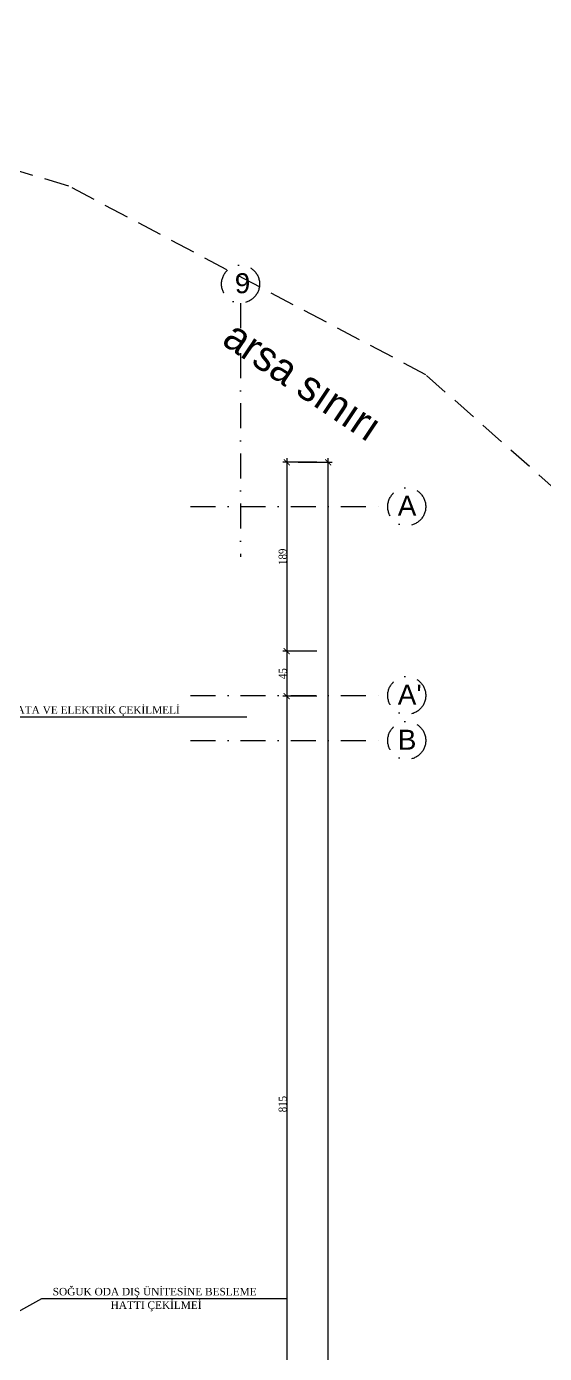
# Model space of a CAD drawing. Header units: millimetres. Extents: x -29311 to -3405, y 28913 to 42880.
# Drawn here: x -5709 to -5191, y 40430 to 41756 of the extents above; entities that cross this region are included whole.
import ezdxf
from ezdxf.enums import TextEntityAlignment as Align

# ---------------------------------------------------------------- set-up
doc = ezdxf.new("R2010")
doc.units = ezdxf.units.MM
for name, pattern in [('( Hidden )', [0.375, 0.25, -0.125]), ('DASHDOT', [1, 0.5, -0.25, 0, -0.25]), ('DASHDOT2', [0.5, 0.25, -0.125, 0, -0.125])]:
    doc.linetypes.add(name, pattern=pattern)
for name, color, linetype in [('A-AKS', 57, 'DASHDOT'), ('A-AKS.', 57, 'DASHDOT2'), ('A-YAZI', 136, 'Continuous'), ('vaz_bina2', 161, 'Continuous'), ('yazı1', 7, 'Continuous')]:
    doc.layers.add(name, color=color, linetype=linetype)
doc.layers.add('olcu-plan', color=7, linetype='Continuous', lineweight=20)
doc.layers.add('TES_ELK', color=230, linetype='Continuous', lineweight=25)
doc.styles.add('HA_SMART', font='')
doc.styles.add('text1', font='arial.ttf')
doc.styles.add('YAZ-50', font='times.ttf', dxfattribs={"width": 0.9})
doc.styles.get('HA_SMART').set_extended_font_data('Sakkal Majalla')
doc.dimstyles.new('1-50-plan', dxfattribs={"dimtxt": 8, "dimasz": 6, "dimexe": 4, "dimexo": 4, "dimgap": 0.00625, "dimtad": 1, "dimdec": 0, "dimrnd": 0.0005, "dimzin": 9, "dimdsep": 46, "dimtxsty": 'YAZ-50', "dimblk": 'ARCHTICK', "dimcen": 0.025, "dimdle": 4, "dimadec": 0, "dimazin": 0, "dimtfac": 1, "dimtdec": 0, "dimtmove": 0, "dimatfit": 3, "dimfxl": 30, "dimfxlon": 1, "dimarcsym": 0})

# ---------------------------------------------------------------- blocks, each defined once
blk = doc.blocks.new('_ArchTick')
at = {"color": 0, "linetype": 'ByBlock', "const_width": 0.15}
blk.add_lwpolyline([(-0.5, -0.5), (0.5, 0.5)], dxfattribs=at)
blk = doc.blocks.new('*D470')
at = {"layer": 'DEFPOINTS', "color": 0, "transparency": 16777216}
for p in [(-5290.9, 41320.3), (-5448.9, 41131.6), (-5296.6, 41131.6)]:
    blk.add_point(p, dxfattribs=at)
at = {"layer": 'olcu-plan', "color": 0, "lineweight": -2, "transparency": 16777216}
for p, q in [((-5448.9, 41324.3), (-5448.9, 41127.6)), ((-5418.9, 41320.3), (-5452.9, 41320.3)), ((-5418.9, 41131.6), (-5452.9, 41131.6))]:
    blk.add_line(p, q, dxfattribs=at)
at = {"layer": 'olcu-plan', "color": 0, "lineweight": -2, "transparency": 16777216, "xscale": 6, "yscale": 6, "zscale": 6}
for p, rotation in [((-5448.9, 41320.3), 90), ((-5448.9, 41131.6), 270)]:
    blk.add_blockref('_ArchTick', p, dxfattribs=dict(at, rotation=rotation))
at = {"layer": 'olcu-plan', "color": 0, "transparency": 16777216, "insert": (-5453, 41225.9), "char_height": 8, "attachment_point": 5, "rotation": 90, "style": 'YAZ-50'}
blk.add_mtext('189', dxfattribs=at)
blk = doc.blocks.new('*D471')
at = {"layer": 'DEFPOINTS', "color": 0, "transparency": 16777216}
for p in [(-5296.6, 41131.6), (-5448.9, 41086.6), (-5290.7, 41086.6)]:
    blk.add_point(p, dxfattribs=at)
at = {"layer": 'olcu-plan', "color": 0, "lineweight": -2, "transparency": 16777216}
for p, q in [((-5418.9, 41131.6), (-5452.9, 41131.6)), ((-5448.9, 41135.6), (-5448.9, 41082.6)), ((-5418.9, 41086.6), (-5452.9, 41086.6))]:
    blk.add_line(p, q, dxfattribs=at)
at = {"layer": 'olcu-plan', "color": 0, "lineweight": -2, "transparency": 16777216, "xscale": 6, "yscale": 6, "zscale": 6}
for p, rotation in [((-5448.9, 41131.6), 90), ((-5448.9, 41086.6), 270)]:
    blk.add_blockref('_ArchTick', p, dxfattribs=dict(at, rotation=rotation))
at = {"layer": 'olcu-plan', "color": 0, "transparency": 16777216, "insert": (-5453, 41109.1), "char_height": 8, "attachment_point": 5, "rotation": 90, "style": 'YAZ-50'}
blk.add_mtext('45', dxfattribs=at)
blk = doc.blocks.new('*D472')
at = {"layer": 'DEFPOINTS', "color": 0, "transparency": 16777216}
for p in [(-5290.7, 41086.6), (-5448.9, 40271.2), (-5239.5, 40271.2)]:
    blk.add_point(p, dxfattribs=at)
at = {"layer": 'olcu-plan', "color": 0, "lineweight": -2, "transparency": 16777216}
for p, q in [((-5418.9, 41086.6), (-5452.9, 41086.6)), ((-5448.9, 41090.6), (-5448.9, 40267.2)), ((-5418.9, 40271.2), (-5452.9, 40271.2))]:
    blk.add_line(p, q, dxfattribs=at)
at = {"layer": 'olcu-plan', "color": 0, "lineweight": -2, "transparency": 16777216, "xscale": 6, "yscale": 6, "zscale": 6}
for p, rotation in [((-5448.9, 41086.6), 90), ((-5448.9, 40271.2), 270)]:
    blk.add_blockref('_ArchTick', p, dxfattribs=dict(at, rotation=rotation))
at = {"layer": 'olcu-plan', "color": 0, "transparency": 16777216, "insert": (-5453, 40678.9), "char_height": 8, "attachment_point": 5, "rotation": 90, "style": 'YAZ-50'}
blk.add_mtext('815', dxfattribs=at)
blk = doc.blocks.new('*D477')
at = {"layer": 'DEFPOINTS', "color": 0, "transparency": 16777216}
for p in [(-5448.9, 41320.3), (-5407.6, 41320.3), (-5448.9, 39215.4)]:
    blk.add_point(p, dxfattribs=at)
at = {"layer": 'olcu-plan', "color": 0, "lineweight": -2, "transparency": 16777216}
for p, q in [((-5407.6, 39211.4), (-5407.6, 41324.3)), ((-5437.6, 41320.3), (-5403.6, 41320.3)), ((-5437.6, 39215.4), (-5403.6, 39215.4))]:
    blk.add_line(p, q, dxfattribs=at)
at = {"layer": 'olcu-plan', "color": 0, "lineweight": -2, "transparency": 16777216, "xscale": 6, "yscale": 6, "zscale": 6}
for p, rotation in [((-5407.6, 41320.3), 90), ((-5407.6, 39215.4), 270)]:
    blk.add_blockref('_ArchTick', p, dxfattribs=dict(at, rotation=rotation))
at = {"layer": 'olcu-plan', "color": 0, "transparency": 16777216, "insert": (-5411.6, 40267.8), "char_height": 8, "attachment_point": 5, "rotation": 90, "style": 'YAZ-50'}
blk.add_mtext('2105', dxfattribs=at)
blk = doc.blocks.new('AKS')
at = {"layer": 'A-AKS.', "ltscale": 100}
for p, q in [((5256.6, 2308.4), (5256.6, 2054.9)), ((5206.6, 2104.9), (5403.8, 2104.9)), ((5206.6, 1916.2), (5403.8, 1916.2)), ((5206.6, 1871.2), (5403.8, 1871.2))]:
    blk.add_line(p, q, dxfattribs=at)
for centre in [(5256.6, 2327.4), (5422.8, 2104.9), (5422.8, 1916.2), (5422.8, 1871.2)]:
    blk.add_circle(centre, 19, dxfattribs=at)
at = {"layer": 'A-AKS.', "ltscale": 100, "char_height": 20, "width": 18.894, "attachment_point": 1, "style": 'text1'}
for s, insert in [('9', (5250.8, 2338.2)), ('A', (5413.8, 2115.8)), ("A'", (5413.8, 1927)), ('B', (5413.8, 1882))]:
    blk.add_mtext(s, dxfattribs=dict(at, insert=insert))

msp = doc.modelspace()

# ---------------------------------------------------------------- linework, layer by layer
at = {"layer": 'TES_ELK'}
for p, q in [((-5782.48, 41065.89), (-5488.93, 41065.89)), ((-5817.96, 40416.26), (-5693.75, 40484.57)), ((-5693.75, 40484.57), (-5448.91, 40484.57))]:
    msp.add_line(p, q, dxfattribs=at)
at = {"layer": 'vaz_bina2', "linetype": '( Hidden )', "ltscale": 100}
msp.add_lwpolyline([(-10745.16, 41087.28), (-10501.58, 39221.08), (-5488.57, 39238.89), (-4470.79, 39242.51), (-4739.72, 40634.75), (-4981.51, 41117.08), (-5309.76, 41407.74), (-5666.95, 41596.35), (-6038.1, 41706.43), (-6406.89, 41755.81), (-10810.15, 41585.13)], close=True, dxfattribs=at)

# ---------------------------------------------------------------- block references
at = {"layer": 'A-AKS'}
msp.add_blockref('AKS', (-10751.69, 39171.08), dxfattribs=at)

# ---------------------------------------------------------------- texts
at = {"layer": 'A-YAZI', "style": 'YAZ-50'}
for s, p in [('OFİS İÇİN DATA VE ELEKTRİK ÇEKİLMELİ', (-5668.3, 41069.07)), ('SOĞUK ODA DIŞ ÜNİTESİNE BESLEME ', (-5579.57, 40487.75)), ('HATTI ÇEKİLMEİ', (-5579.57, 40474.29))]:
    msp.add_text(s, height=7.5, dxfattribs=at).set_placement(p, align=Align.CENTER)
at = {"layer": 'yazı1', "linetype": 'ByBlock', "insert": (-5498.36, 41464), "char_height": 30, "width": 407.0194, "attachment_point": 1, "rotation": 326.0578, "style": 'HA_SMART'}
msp.add_mtext('arsa sınırı', dxfattribs=at)

# ---------------------------------------------------------------- dimensions: what is measured, and where the dimension line sits
at = {"layer": 'olcu-plan'}
for base, p1, p2, picture, middle in [((-5448.91, 41131.55), (-5290.94, 41320.3), (-5296.58, 41131.55), '*D470', (-5453, 41225.93)), ((-5407.56, 41320.3), (-5448.91, 39215.35), (-5448.91, 41320.3), '*D477', (-5411.64, 40267.83)), ((-5448.91, 41086.55), (-5296.58, 41131.55), (-5290.7, 41086.55), '*D471', (-5452.99, 41109.05)), ((-5448.91, 40271.17), (-5290.7, 41086.55), (-5239.52, 40271.17), '*D472', (-5452.99, 40678.86))]:
    dim = msp.add_linear_dim(base=base, p1=p1, p2=p2, angle=90, dimstyle='1-50-plan', dxfattribs=at)
    dim.commit()
    dim.dimension.update_dxf_attribs({"geometry": picture, "text_midpoint": middle})

doc.saveas('drawing.dxf')
